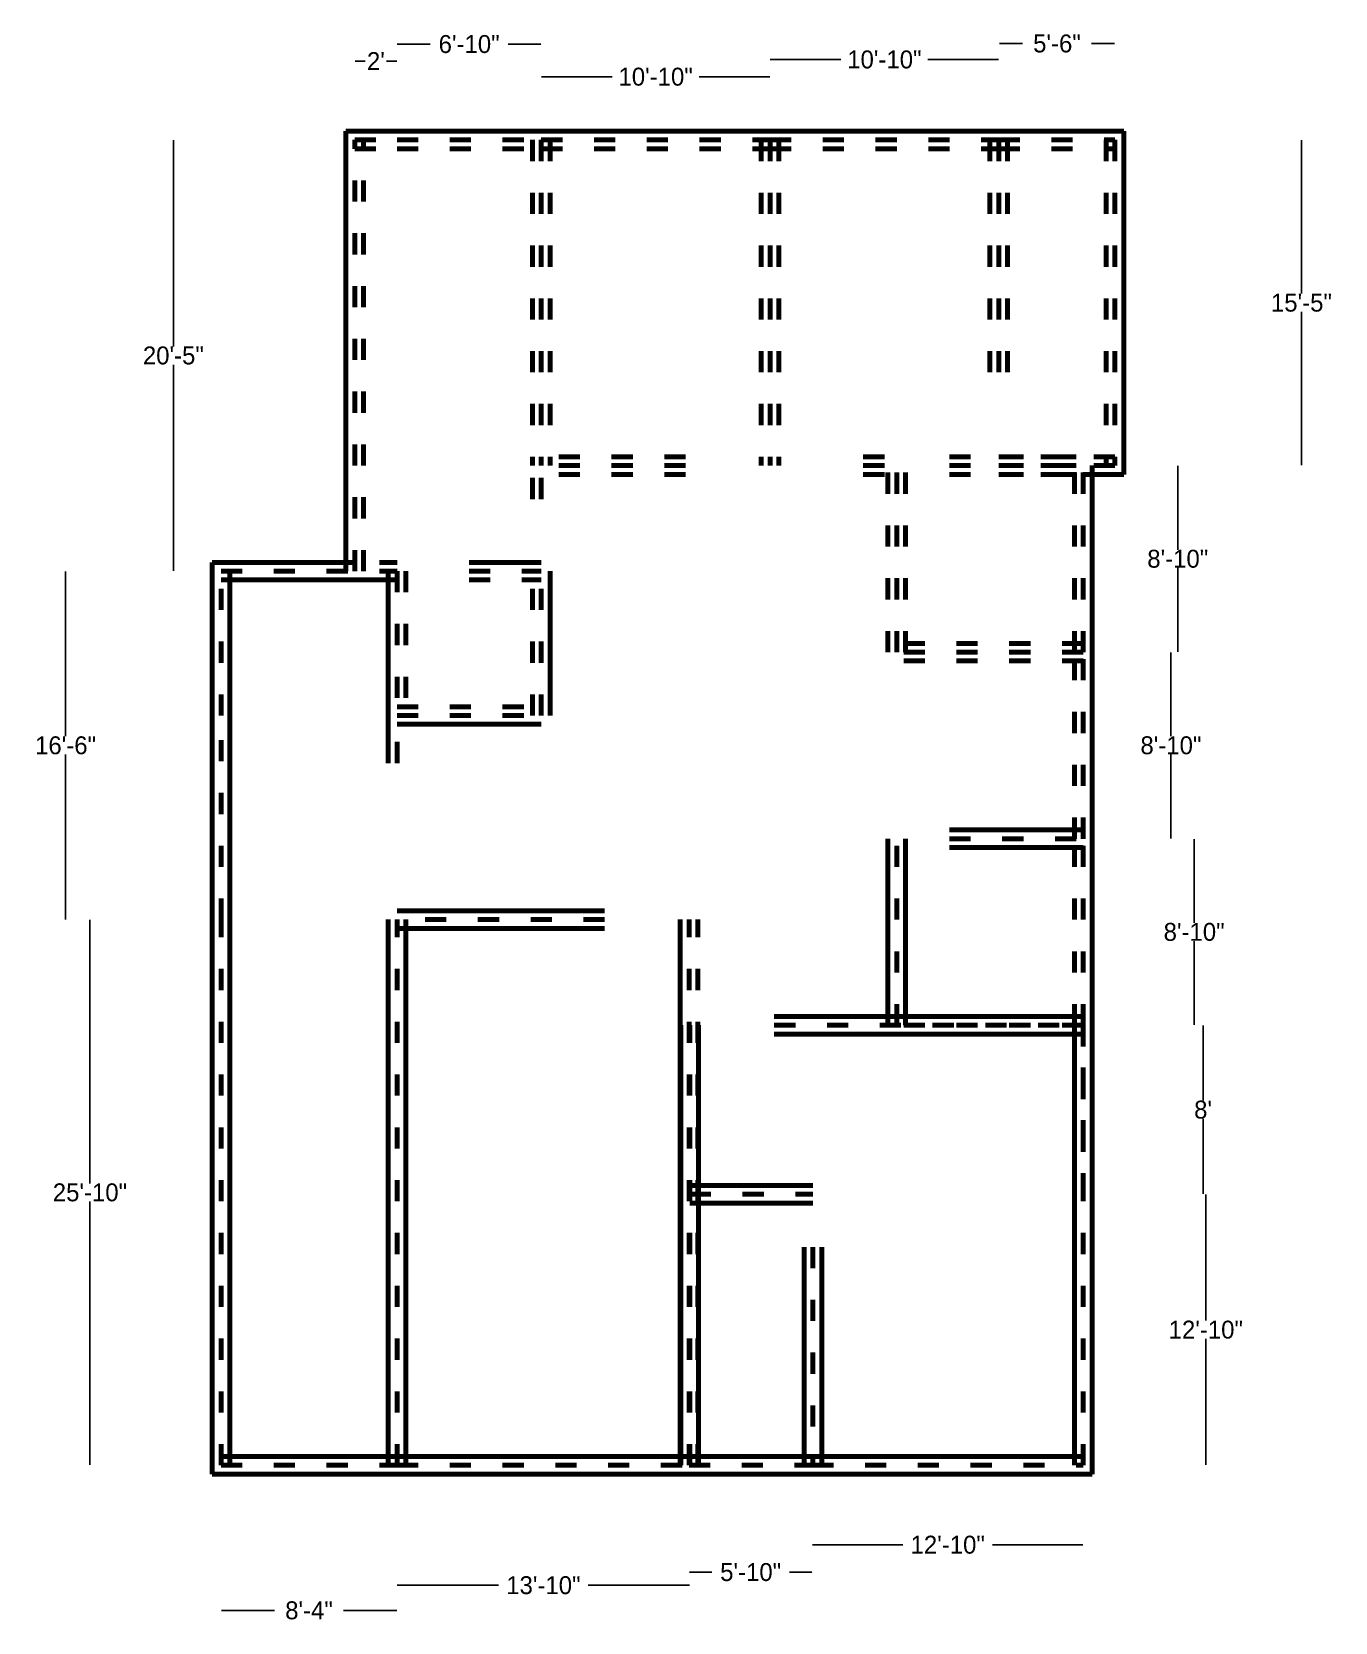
# Model space of a CAD drawing. Header units: inches. Extents: x -152 to 1811, y -118 to 790.
# Drawn here: x -152 to 588, y -118 to 786 of the extents above; entities that cross this region are included whole.
import ezdxf

# ---------------------------------------------------------------- set-up
doc = ezdxf.new("R2010")
doc.units = ezdxf.units.IN
doc.header["$MEASUREMENT"] = 0
doc.linetypes.add('ACAD_ISO03W100', pattern=[30, 12, -18])
doc.dimstyles.get("Standard").update_dxf_attribs({"dimtxt": 10.18, "dimasz": 0.18, "dimexe": 0.18, "dimexo": 0.0625, "dimgap": 0.09, "dimtad": 0, "dimtih": 1, "dimtoh": 1, "dimdec": 0, "dimzin": 0, "dimdsep": 46, "dimlunit": 3, "dimtxsty": 'Standard', "dimcen": 0.09, "dimse1": 1, "dimse2": 1, "dimadec": 0, "dimazin": 0, "dimtfac": 1, "dimtdec": 0, "dimtofl": 0, "dimtmove": 0, "dimatfit": 3, "dimfxl": 1, "dimtolj": 1, "dimtzin": 0, "dimarcsym": 0})

# ---------------------------------------------------------------- blocks, each defined once
blk = doc.blocks.new('*D2')
at = {"color": 0, "linetype": 'Continuous', "lineweight": -2}
for p, q in [((498.94, 538.99), (498.94, 491.35)), ((498.94, 433.35), (498.94, 480.99))]:
    blk.add_line(p, q, dxfattribs=at)
at = {"color": 0, "linetype": 'ACAD_ISO03W100', "lineweight": 100}
for points in [[(498.91, 538.99), (498.97, 538.99), (498.94, 539.17)], [(498.91, 433.35), (498.97, 433.35), (498.94, 433.17)]]:
    blk.add_solid(points, dxfattribs=at)
at = {"layer": 'Defpoints', "color": 0, "linetype": 'ACAD_ISO03W100', "lineweight": 100}
for p in [(445.2, 539.17), (445.2, 433.17), (498.94, 433.17)]:
    blk.add_point(p, dxfattribs=at)
at = {"color": 0, "linetype": 'ACAD_ISO03W100', "lineweight": 100, "insert": (498.94, 486.17), "char_height": 10.18, "attachment_point": 5}
blk.add_mtext('\\A1;8\'-10"', dxfattribs=at)
blk = doc.blocks.new('*D5')
at = {"color": 0, "linetype": 'Continuous', "lineweight": -2}
for p, q in [((495.06, 432.99), (495.06, 385.35)), ((495.06, 327.35), (495.06, 374.99))]:
    blk.add_line(p, q, dxfattribs=at)
at = {"color": 0, "linetype": 'ACAD_ISO03W100', "lineweight": 100}
for points in [[(495.03, 432.99), (495.09, 432.99), (495.06, 433.17)], [(495.03, 327.35), (495.09, 327.35), (495.06, 327.17)]]:
    blk.add_solid(points, dxfattribs=at)
at = {"layer": 'Defpoints', "color": 0, "linetype": 'ACAD_ISO03W100', "lineweight": 100}
for p in [(445.26, 433.17), (445.2, 327.17), (495.06, 327.17)]:
    blk.add_point(p, dxfattribs=at)
at = {"color": 0, "linetype": 'ACAD_ISO03W100', "lineweight": 100, "insert": (495.06, 380.17), "char_height": 10.18, "attachment_point": 5}
blk.add_mtext('\\A1;8\'-10"', dxfattribs=at)
blk = doc.blocks.new('*D6')
at = {"color": 0, "linetype": 'Continuous', "lineweight": -2}
for p, q in [((508.24, 326.99), (508.24, 279.35)), ((508.24, 221.35), (508.24, 268.99))]:
    blk.add_line(p, q, dxfattribs=at)
at = {"color": 0, "linetype": 'ACAD_ISO03W100', "lineweight": 100}
for points in [[(508.21, 326.99), (508.27, 326.99), (508.24, 327.17)], [(508.21, 221.35), (508.27, 221.35), (508.24, 221.17)]]:
    blk.add_solid(points, dxfattribs=at)
at = {"layer": 'Defpoints', "color": 0, "linetype": 'ACAD_ISO03W100', "lineweight": 100}
for p in [(445.2, 327.17), (445.2, 221.17), (508.24, 221.17)]:
    blk.add_point(p, dxfattribs=at)
at = {"color": 0, "linetype": 'ACAD_ISO03W100', "lineweight": 100, "insert": (508.24, 274.17), "char_height": 10.18, "attachment_point": 5}
blk.add_mtext('\\A1;8\'-10"', dxfattribs=at)
blk = doc.blocks.new('*D8')
at = {"color": 0, "linetype": 'Continuous', "lineweight": -2}
for p, q in [((513.33, 220.99), (513.33, 178.35)), ((513.33, 125.35), (513.33, 167.99))]:
    blk.add_line(p, q, dxfattribs=at)
at = {"color": 0, "linetype": 'ACAD_ISO03W100', "lineweight": 100}
for points in [[(513.3, 220.99), (513.36, 220.99), (513.33, 221.17)], [(513.3, 125.35), (513.36, 125.35), (513.33, 125.17)]]:
    blk.add_solid(points, dxfattribs=at)
at = {"layer": 'Defpoints', "color": 0, "linetype": 'ACAD_ISO03W100', "lineweight": 100}
for p in [(445.2, 221.17), (445.2, 125.17), (513.33, 125.17)]:
    blk.add_point(p, dxfattribs=at)
at = {"color": 0, "linetype": 'ACAD_ISO03W100', "lineweight": 100, "insert": (513.33, 173.17), "char_height": 10.18, "attachment_point": 5}
blk.add_mtext("\\A1;8'", dxfattribs=at)
blk = doc.blocks.new('*D9')
at = {"color": 0, "linetype": 'Continuous', "lineweight": -2}
for p, q in [((514.88, 124.99), (514.88, 53.35)), ((514.88, -28.65), (514.88, 42.99))]:
    blk.add_line(p, q, dxfattribs=at)
at = {"color": 0, "linetype": 'ACAD_ISO03W100', "lineweight": 100}
for points in [[(514.85, 124.99), (514.91, 124.99), (514.88, 125.17)], [(514.85, -28.65), (514.91, -28.65), (514.88, -28.83)]]:
    blk.add_solid(points, dxfattribs=at)
at = {"layer": 'Defpoints', "color": 0, "linetype": 'ACAD_ISO03W100', "lineweight": 100}
for p in [(445.2, 125.17), (445.2, -28.83), (514.88, -28.83)]:
    blk.add_point(p, dxfattribs=at)
at = {"color": 0, "linetype": 'ACAD_ISO03W100', "lineweight": 100, "insert": (514.88, 48.17), "char_height": 10.18, "attachment_point": 5}
blk.add_mtext('\\A1;12\'-10"', dxfattribs=at)
blk = doc.blocks.new('*D10')
at = {"color": 0, "linetype": 'Continuous', "lineweight": -2}
for p, q in [((291.38, -74.02), (342.66, -74.02)), ((445.02, -74.02), (393.74, -74.02))]:
    blk.add_line(p, q, dxfattribs=at)
at = {"color": 0, "linetype": 'ACAD_ISO03W100', "lineweight": 100}
for points in [[(291.38, -73.99), (291.38, -74.05), (291.2, -74.02)], [(445.02, -73.99), (445.02, -74.05), (445.2, -74.02)]]:
    blk.add_solid(points, dxfattribs=at)
at = {"layer": 'Defpoints', "color": 0, "linetype": 'ACAD_ISO03W100', "lineweight": 100}
for p in [(291.2, -28.83), (445.2, -28.83), (291.2, -74.02)]:
    blk.add_point(p, dxfattribs=at)
at = {"color": 0, "linetype": 'ACAD_ISO03W100', "lineweight": 100, "insert": (368.2, -74.02), "char_height": 10.18, "attachment_point": 5}
blk.add_mtext('\\A1;12\'-10"', dxfattribs=at)
blk = doc.blocks.new('*D11')
at = {"color": 0, "linetype": 'Continuous', "lineweight": -2}
for p, q in [((221.38, -89.57), (234.05, -89.57)), ((291.02, -89.57), (278.35, -89.57))]:
    blk.add_line(p, q, dxfattribs=at)
at = {"color": 0, "linetype": 'ACAD_ISO03W100', "lineweight": 100}
for points in [[(221.38, -89.54), (221.38, -89.6), (221.2, -89.57)], [(291.02, -89.54), (291.02, -89.6), (291.2, -89.57)]]:
    blk.add_solid(points, dxfattribs=at)
at = {"layer": 'Defpoints', "color": 0, "linetype": 'ACAD_ISO03W100', "lineweight": 100}
for p in [(221.2, -28.83), (291.2, -28.83), (221.2, -89.57)]:
    blk.add_point(p, dxfattribs=at)
at = {"color": 0, "linetype": 'ACAD_ISO03W100', "lineweight": 100, "insert": (256.2, -89.57), "char_height": 10.18, "attachment_point": 5}
blk.add_mtext('\\A1;5\'-10"', dxfattribs=at)
blk = doc.blocks.new('*D12')
at = {"color": 0, "linetype": 'Continuous', "lineweight": -2}
for p, q in [((55.38, -97.03), (112.86, -97.03)), ((221.42, -97.03), (163.94, -97.03))]:
    blk.add_line(p, q, dxfattribs=at)
at = {"color": 0, "linetype": 'ACAD_ISO03W100', "lineweight": 100}
for points in [[(55.38, -97), (55.38, -97.06), (55.2, -97.03)], [(221.42, -97), (221.42, -97.06), (221.6, -97.03)]]:
    blk.add_solid(points, dxfattribs=at)
at = {"layer": 'Defpoints', "color": 0, "linetype": 'ACAD_ISO03W100', "lineweight": 100}
for p in [(55.2, -28.83), (221.6, -28.83), (55.2, -97.03)]:
    blk.add_point(p, dxfattribs=at)
at = {"color": 0, "linetype": 'ACAD_ISO03W100', "lineweight": 100, "insert": (138.4, -97.03), "char_height": 10.18, "attachment_point": 5}
blk.add_mtext('\\A1;13\'-10"', dxfattribs=at)
blk = doc.blocks.new('*D13')
at = {"color": 0, "linetype": 'Continuous', "lineweight": -2}
for p, q in [((-44.62, -111.31), (-14.4, -111.31)), ((55.02, -111.31), (24.8, -111.31))]:
    blk.add_line(p, q, dxfattribs=at)
at = {"color": 0, "linetype": 'ACAD_ISO03W100', "lineweight": 100}
for points in [[(-44.62, -111.28), (-44.62, -111.34), (-44.8, -111.31)], [(55.02, -111.28), (55.02, -111.34), (55.2, -111.31)]]:
    blk.add_solid(points, dxfattribs=at)
at = {"layer": 'Defpoints', "color": 0, "linetype": 'ACAD_ISO03W100', "lineweight": 100}
for p in [(-44.8, -28.83), (55.2, -28.83), (-44.8, -111.31)]:
    blk.add_point(p, dxfattribs=at)
at = {"color": 0, "linetype": 'ACAD_ISO03W100', "lineweight": 100, "insert": (5.2, -111.31), "char_height": 10.18, "attachment_point": 5}
blk.add_mtext('\\A1;8\'-4"', dxfattribs=at)
blk = doc.blocks.new('*D14')
at = {"color": 0, "linetype": 'Continuous', "lineweight": -2}
for p, q in [((-119.31, 280.99), (-119.31, 131.35)), ((-119.31, -28.65), (-119.31, 120.99))]:
    blk.add_line(p, q, dxfattribs=at)
at = {"color": 0, "linetype": 'ACAD_ISO03W100', "lineweight": 100}
for points in [[(-119.34, 280.99), (-119.28, 280.99), (-119.31, 281.17)], [(-119.34, -28.65), (-119.28, -28.65), (-119.31, -28.83)]]:
    blk.add_solid(points, dxfattribs=at)
at = {"layer": 'Defpoints', "color": 0, "linetype": 'ACAD_ISO03W100', "lineweight": 100}
for p in [(-119.31, 281.17), (-44.8, 281.17), (-44.8, -28.83)]:
    blk.add_point(p, dxfattribs=at)
at = {"color": 0, "linetype": 'ACAD_ISO03W100', "lineweight": 100, "insert": (-119.31, 126.17), "char_height": 10.18, "attachment_point": 5}
blk.add_mtext('\\A1;25\'-10"', dxfattribs=at)
blk = doc.blocks.new('*D15')
at = {"color": 0, "linetype": 'Continuous', "lineweight": -2}
for p, q in [((-133.17, 478.99), (-133.17, 385.35)), ((-133.17, 281.35), (-133.17, 374.99))]:
    blk.add_line(p, q, dxfattribs=at)
at = {"color": 0, "linetype": 'ACAD_ISO03W100', "lineweight": 100}
for points in [[(-133.2, 478.99), (-133.14, 478.99), (-133.17, 479.17)], [(-133.2, 281.35), (-133.14, 281.35), (-133.17, 281.17)]]:
    blk.add_solid(points, dxfattribs=at)
at = {"layer": 'Defpoints', "color": 0, "linetype": 'ACAD_ISO03W100', "lineweight": 100}
for p in [(-133.17, 479.17), (-44.8, 479.17), (-44.8, 281.17)]:
    blk.add_point(p, dxfattribs=at)
at = {"color": 0, "linetype": 'ACAD_ISO03W100', "lineweight": 100, "insert": (-133.17, 380.17), "char_height": 10.18, "attachment_point": 5}
blk.add_mtext('\\A1;16\'-6"', dxfattribs=at)
blk = doc.blocks.new('*D16')
at = {"color": 0, "linetype": 'Continuous', "lineweight": -2}
for p, q in [((-71.89, 723.99), (-71.89, 606.85)), ((-71.89, 479.35), (-71.89, 596.49))]:
    blk.add_line(p, q, dxfattribs=at)
at = {"color": 0, "linetype": 'ACAD_ISO03W100', "lineweight": 100}
for points in [[(-71.92, 723.99), (-71.86, 723.99), (-71.89, 724.17)], [(-71.92, 479.35), (-71.86, 479.35), (-71.89, 479.17)]]:
    blk.add_solid(points, dxfattribs=at)
at = {"layer": 'Defpoints', "color": 0, "linetype": 'ACAD_ISO03W100', "lineweight": 100}
for p in [(-71.89, 724.17), (31.2, 724.17), (31.2, 479.17)]:
    blk.add_point(p, dxfattribs=at)
at = {"color": 0, "linetype": 'ACAD_ISO03W100', "lineweight": 100, "insert": (-71.89, 601.67), "char_height": 10.18, "attachment_point": 5}
blk.add_mtext('\\A1;20\'-5"', dxfattribs=at)
blk = doc.blocks.new('*D17')
at = {"color": 0, "linetype": 'Continuous', "lineweight": -2}
for p, q in [((31.38, 768.98), (37.17, 768.98)), ((55.02, 768.98), (49.23, 768.98))]:
    blk.add_line(p, q, dxfattribs=at)
at = {"color": 0, "linetype": 'ACAD_ISO03W100', "lineweight": 100}
for points in [[(31.38, 769.01), (31.38, 768.95), (31.2, 768.98)], [(55.02, 769.01), (55.02, 768.95), (55.2, 768.98)]]:
    blk.add_solid(points, dxfattribs=at)
at = {"layer": 'Defpoints', "color": 0, "linetype": 'ACAD_ISO03W100', "lineweight": 100}
for p in [(55.2, 768.98), (31.2, 724.17), (55.2, 724.17)]:
    blk.add_point(p, dxfattribs=at)
at = {"color": 0, "linetype": 'ACAD_ISO03W100', "lineweight": 100, "insert": (43.2, 768.98), "char_height": 10.18, "attachment_point": 5}
blk.add_mtext("\\A1;2'", dxfattribs=at)
blk = doc.blocks.new('*D19')
at = {"color": 0, "linetype": 'Continuous', "lineweight": -2}
for p, q in [((55.38, 778.6), (74.05, 778.6)), ((137.02, 778.6), (118.35, 778.6))]:
    blk.add_line(p, q, dxfattribs=at)
at = {"color": 0, "linetype": 'ACAD_ISO03W100', "lineweight": 100}
for points in [[(55.38, 778.63), (55.38, 778.57), (55.2, 778.6)], [(137.02, 778.63), (137.02, 778.57), (137.2, 778.6)]]:
    blk.add_solid(points, dxfattribs=at)
at = {"layer": 'Defpoints', "color": 0, "linetype": 'ACAD_ISO03W100', "lineweight": 100}
for p in [(137.2, 778.6), (55.2, 724.17), (137.2, 724.17)]:
    blk.add_point(p, dxfattribs=at)
at = {"color": 0, "linetype": 'ACAD_ISO03W100', "lineweight": 100, "insert": (96.2, 778.6), "char_height": 10.18, "attachment_point": 5}
blk.add_mtext('\\A1;6\'-10"', dxfattribs=at)
blk = doc.blocks.new('*D20')
at = {"color": 0, "linetype": 'Continuous', "lineweight": -2}
for p, q in [((137.38, 760.07), (177.51, 760.07)), ((267.02, 760.07), (226.89, 760.07))]:
    blk.add_line(p, q, dxfattribs=at)
at = {"color": 0, "linetype": 'ACAD_ISO03W100', "lineweight": 100}
for points in [[(137.38, 760.1), (137.38, 760.04), (137.2, 760.07)], [(267.02, 760.1), (267.02, 760.04), (267.2, 760.07)]]:
    blk.add_solid(points, dxfattribs=at)
at = {"layer": 'Defpoints', "color": 0, "linetype": 'ACAD_ISO03W100', "lineweight": 100}
for p in [(267.2, 760.07), (137.2, 724.17), (267.2, 724.17)]:
    blk.add_point(p, dxfattribs=at)
at = {"color": 0, "linetype": 'ACAD_ISO03W100', "lineweight": 100, "insert": (202.2, 760.07), "char_height": 10.18, "attachment_point": 5}
blk.add_mtext('\\A1;10\'-10"', dxfattribs=at)
blk = doc.blocks.new('*D21')
at = {"color": 0, "linetype": 'Continuous', "lineweight": -2}
for p, q in [((267.38, 769.84), (307.51, 769.84)), ((397.02, 769.84), (356.89, 769.84))]:
    blk.add_line(p, q, dxfattribs=at)
at = {"color": 0, "linetype": 'ACAD_ISO03W100', "lineweight": 100}
for points in [[(267.38, 769.87), (267.38, 769.81), (267.2, 769.84)], [(397.02, 769.87), (397.02, 769.81), (397.2, 769.84)]]:
    blk.add_solid(points, dxfattribs=at)
at = {"layer": 'Defpoints', "color": 0, "linetype": 'ACAD_ISO03W100', "lineweight": 100}
for p in [(397.2, 769.84), (267.2, 724.17), (397.2, 724.17)]:
    blk.add_point(p, dxfattribs=at)
at = {"color": 0, "linetype": 'ACAD_ISO03W100', "lineweight": 100, "insert": (332.2, 769.84), "char_height": 10.18, "attachment_point": 5}
blk.add_mtext('\\A1;10\'-10"', dxfattribs=at)
blk = doc.blocks.new('*D22')
at = {"color": 0, "linetype": 'Continuous', "lineweight": -2}
for p, q in [((397.58, 778.94), (410.7, 778.94)), ((463.02, 778.94), (449.9, 778.94))]:
    blk.add_line(p, q, dxfattribs=at)
at = {"color": 0, "linetype": 'ACAD_ISO03W100', "lineweight": 100}
for points in [[(397.58, 778.97), (397.58, 778.91), (397.4, 778.94)], [(463.02, 778.97), (463.02, 778.91), (463.2, 778.94)]]:
    blk.add_solid(points, dxfattribs=at)
at = {"layer": 'Defpoints', "color": 0, "linetype": 'ACAD_ISO03W100', "lineweight": 100}
for p in [(463.2, 778.94), (397.4, 724.17), (463.2, 724.17)]:
    blk.add_point(p, dxfattribs=at)
at = {"color": 0, "linetype": 'ACAD_ISO03W100', "lineweight": 100, "insert": (430.3, 778.94), "char_height": 10.18, "attachment_point": 5}
blk.add_mtext('\\A1;5\'-6"', dxfattribs=at)
blk = doc.blocks.new('*D23')
at = {"color": 0, "linetype": 'Continuous', "lineweight": -2}
for p, q in [((569.23, 723.99), (569.23, 636.85)), ((569.23, 539.35), (569.23, 626.49))]:
    blk.add_line(p, q, dxfattribs=at)
at = {"color": 0, "linetype": 'ACAD_ISO03W100', "lineweight": 100}
for points in [[(569.2, 723.99), (569.26, 723.99), (569.23, 724.17)], [(569.2, 539.35), (569.26, 539.35), (569.23, 539.17)]]:
    blk.add_solid(points, dxfattribs=at)
at = {"layer": 'Defpoints', "color": 0, "linetype": 'ACAD_ISO03W100', "lineweight": 100}
for p in [(463.2, 724.17), (569.23, 724.17), (463.2, 539.17)]:
    blk.add_point(p, dxfattribs=at)
at = {"color": 0, "linetype": 'ACAD_ISO03W100', "lineweight": 100, "insert": (569.23, 631.67), "char_height": 10.18, "attachment_point": 5}
blk.add_mtext('\\A1;15\'-5"', dxfattribs=at)

msp = doc.modelspace()

# ---------------------------------------------------------------- linework, layer by layer
at = {"linetype": 'Continuous', "lineweight": 100}
for p, q in [((26.2, 729.17), (55.2, 729.17)), ((26.2, 479.17), (26.2, 729.17)), ((55.2, 729.17), (137.2, 729.17)), ((137.2, 729.17), (267.2, 729.17)), ((267.2, 729.17), (397.2, 729.17)), ((397.2, 729.17), (468.2, 729.17)), ((468.2, 729.17), (468.2, 534.17)), ((468.2, 534.17), (445.26, 534.17)), ((450.2, 433.17), (450.2, 539.17)), ((-49.8, 484.17), (31.2, 484.17)), ((-49.8, 397.17), (-49.8, 484.17)), ((-39.8, 397.17), (-39.8, 479.17)), ((50.2, 479.17), (50.2, 397.17)), ((96.2, 484.17), (137.2, 484.17)), ((142.2, 397.17), (142.2, 479.17)), ((-44.8, 474.17), (55.2, 474.17)), ((450.2, 327.17), (450.2, 433.17)), ((-49.8, 281.17), (-49.8, 397.17)), ((-39.8, 281.17), (-39.8, 397.17)), ((50.2, 370.17), (50.2, 397.17)), ((55.2, 392.17), (137.2, 392.17)), ((334.2, 221.17), (334.2, 327.17)), ((344.2, 221.17), (344.2, 327.17)), ((369.2, 332.17), (445.2, 332.17)), ((450.2, 221.17), (450.2, 327.17)), ((369.2, 322.17), (445.2, 322.17)), ((-49.8, -33.83), (-49.8, 281.17)), ((-39.8, -28.83), (-39.8, 281.17)), ((50.2, -28.83), (50.2, 281.17)), ((173.2, 286.17), (55.2, 286.17)), ((60.2, -28.83), (60.2, 281.17)), ((216.2, -28.83), (216.2, 281.17)), ((173.2, 276.17), (55.2, 276.17)), ((269.6, 226.17), (445.2, 226.17)), ((216.6, -28.83), (216.6, 221.17)), ((226.6, -28.83), (226.6, 221.17)), ((440.2, 221.17), (440.2, 125.17)), ((450.2, 221.17), (450.2, 125.17)), ((269.6, 216.17), (445.2, 216.17)), ((221.6, 130.17), (291.6, 130.17)), ((221.6, 120.17), (291.6, 120.17)), ((440.2, -28.83), (440.2, 125.17)), ((450.2, -33.83), (450.2, 125.17)), ((286.6, 95.17), (286.6, -28.83)), ((296.6, 95.17), (296.6, -28.83)), ((-44.8, -23.83), (55.2, -23.83)), ((55.2, -23.83), (221.2, -23.83)), ((221.2, -23.83), (291.2, -23.83)), ((291.2, -23.83), (445.2, -23.83)), ((-49.8, -33.83), (55.2, -33.83)), ((55.2, -33.83), (221.2, -33.83)), ((221.2, -33.83), (291.2, -33.83)), ((291.2, -33.83), (450.2, -33.83))]:
    msp.add_line(p, q, dxfattribs=at)
at = {"linetype": 'ACAD_ISO03W100', "lineweight": 100}
for p, q in [((31.2, 479.17), (31.2, 724.17)), ((31.2, 724.17), (55.2, 724.17)), ((36.2, 479.17), (36.2, 724.17)), ((55.2, 724.17), (137.2, 724.17)), ((132.2, 724.17), (132.2, 539.17)), ((137.2, 724.17), (267.2, 724.17)), ((137.2, 724.17), (137.2, 539.17)), ((142.2, 724.17), (142.2, 539.17)), ((262.2, 724.17), (262.2, 539.17)), ((267.2, 724.17), (397.2, 724.17)), ((267.2, 724.17), (267.2, 539.17)), ((272.2, 724.17), (272.2, 539.17)), ((392.2, 592.17), (392.2, 724.17)), ((397.2, 724.17), (463.2, 724.17)), ((397.2, 592.17), (397.2, 724.17)), ((402.2, 592.17), (402.2, 724.17)), ((458.2, 724.17), (458.2, 539.17)), ((463.2, 724.17), (463.2, 539.17)), ((31.2, 719.17), (55.2, 719.17)), ((55.2, 719.17), (137.2, 719.17)), ((137.2, 719.17), (267.2, 719.17)), ((267.2, 719.17), (397.2, 719.17)), ((397.2, 719.17), (463.2, 719.17)), ((219.2, 544.17), (137.2, 544.17)), ((320.2, 544.17), (339.2, 544.17)), ((320.2, 544.17), (339.2, 544.17)), ((369.2, 544.17), (445.2, 544.17)), ((463.2, 544.17), (397.2, 544.17)), ((132.2, 520.17), (132.2, 539.17)), ((219.2, 539.17), (137.2, 539.17)), ((137.2, 520.17), (137.2, 539.17)), ((219.2, 534.17), (137.2, 534.17)), ((320.2, 539.17), (339.2, 539.17)), ((320.2, 534.17), (339.2, 534.17)), ((334.2, 433.17), (334.2, 539.17)), ((339.2, 433.17), (339.2, 539.17)), ((344.2, 433.17), (344.2, 539.17)), ((369.2, 539.17), (445.2, 539.17)), ((369.2, 534.17), (445.2, 534.17)), ((463.2, 539.17), (397.2, 539.17)), ((463.2, 534.17), (397.2, 534.17)), ((440.2, 433.17), (440.2, 539.17)), ((445.2, 433.17), (445.2, 539.17)), ((463.2, 539.17), (445.26, 539.17)), ((-44.8, 484.17), (55.2, 484.17)), ((-44.8, 397.17), (-44.8, 479.17)), ((-44.8, 479.17), (31.2, 479.17)), ((-44.8, 479.17), (55.2, 479.17)), ((55.2, 479.17), (55.2, 397.17)), ((60.2, 479.17), (60.2, 397.17)), ((96.2, 479.17), (137.2, 479.17)), ((132.2, 397.17), (132.2, 479.17)), ((137.2, 397.17), (137.2, 479.17)), ((96.2, 474.17), (137.2, 474.17)), ((445.2, 438.17), (339.2, 438.17)), ((445.2, 433.17), (339.2, 433.17)), ((445.2, 428.17), (339.2, 428.17)), ((445.2, 428.17), (339.2, 428.17)), ((440.2, 327.17), (440.2, 433.17)), ((445.2, 327.17), (445.2, 433.17)), ((55.2, 402.17), (137.2, 402.17)), ((-44.8, 281.17), (-44.8, 397.17)), ((55.2, 397.17), (137.2, 397.17)), ((55.2, 370.17), (55.2, 397.17)), ((339.2, 221.17), (339.2, 327.17)), ((369.2, 327.17), (445.2, 327.17)), ((440.2, 221.17), (440.2, 327.17)), ((445.2, 221.17), (445.2, 327.17)), ((-44.8, -28.83), (-44.8, 281.17)), ((55.2, -28.83), (55.2, 281.17)), ((173.2, 281.17), (55.2, 281.17)), ((221.2, -28.83), (221.2, 281.17)), ((226.2, -28.83), (226.2, 281.17)), ((221.6, -28.83), (221.6, 221.17)), ((269.6, 221.17), (445.2, 221.17)), ((445.2, 221.17), (339.2, 221.17)), ((445.2, 125.17), (445.2, 221.17)), ((445.2, 221.17), (445.2, 125.17)), ((445.2, 216.17), (339.2, 216.17)), ((221.6, 130.17), (291.6, 130.17)), ((221.6, -28.83), (221.6, 125.17)), ((221.6, 125.17), (291.6, 125.17)), ((445.2, -28.83), (445.2, 125.17)), ((291.6, 95.17), (291.6, -28.83)), ((-44.8, -28.83), (55.2, -28.83)), ((55.2, -28.83), (221.2, -28.83)), ((221.2, -28.83), (291.2, -28.83)), ((291.2, -28.83), (445.2, -28.83))]:
    msp.add_line(p, q, dxfattribs=at)

# ---------------------------------------------------------------- dimensions: what is measured, and where the dimension line sits
for base, p1, p2, picture, middle in [((137.2, 778.6), (55.2, 724.17), (137.2, 724.17), '*D19', (96.2, 778.6)), ((463.2, 778.94), (397.4, 724.17), (463.2, 724.17), '*D22', (430.3, 778.94)), ((55.2, 768.98), (31.2, 724.17), (55.2, 724.17), '*D17', (43.2, 768.98)), ((397.2, 769.84), (267.2, 724.17), (397.2, 724.17), '*D21', (332.2, 769.84)), ((267.2, 760.07), (137.2, 724.17), (267.2, 724.17), '*D20', (202.2, 760.07)), ((-44.8, -111.31), (55.2, -28.83), (-44.8, -28.83), '*D13', (5.2, -111.31)), ((55.2, -97.03), (221.6, -28.83), (55.2, -28.83), '*D12', (138.4, -97.03)), ((221.2, -89.57), (291.2, -28.83), (221.2, -28.83), '*D11', (256.2, -89.57)), ((291.2, -74.02), (445.2, -28.83), (291.2, -28.83), '*D10', (368.2, -74.02))]:
    dim = msp.add_linear_dim(base=base, p1=p1, p2=p2, dimstyle='Standard', dxfattribs=at)
    dim.commit()
    dim.dimension.update_dxf_attribs({"geometry": picture, "text_midpoint": middle})
for base, p1, p2, picture, middle in [((-71.89, 724.17), (31.2, 479.17), (31.2, 724.17), '*D16', (-71.89, 601.67)), ((569.23, 724.17), (463.2, 539.17), (463.2, 724.17), '*D23', (569.23, 631.67)), ((498.94, 433.17), (445.2, 539.17), (445.2, 433.17), '*D2', (498.94, 486.17)), ((-133.17, 479.17), (-44.8, 281.17), (-44.8, 479.17), '*D15', (-133.17, 380.17)), ((495.06, 327.17), (445.26, 433.17), (445.2, 327.17), '*D5', (495.06, 380.17)), ((508.24, 221.17), (445.2, 327.17), (445.2, 221.17), '*D6', (508.24, 274.17)), ((-119.31, 281.17), (-44.8, -28.83), (-44.8, 281.17), '*D14', (-119.31, 126.17)), ((513.33, 125.17), (445.2, 221.17), (445.2, 125.17), '*D8', (513.33, 173.17)), ((514.88, -28.83), (445.2, 125.17), (445.2, -28.83), '*D9', (514.88, 48.17))]:
    dim = msp.add_linear_dim(base=base, p1=p1, p2=p2, angle=90, dimstyle='Standard', dxfattribs=at)
    dim.commit()
    dim.dimension.update_dxf_attribs({"geometry": picture, "text_midpoint": middle})

doc.saveas('drawing.dxf')
